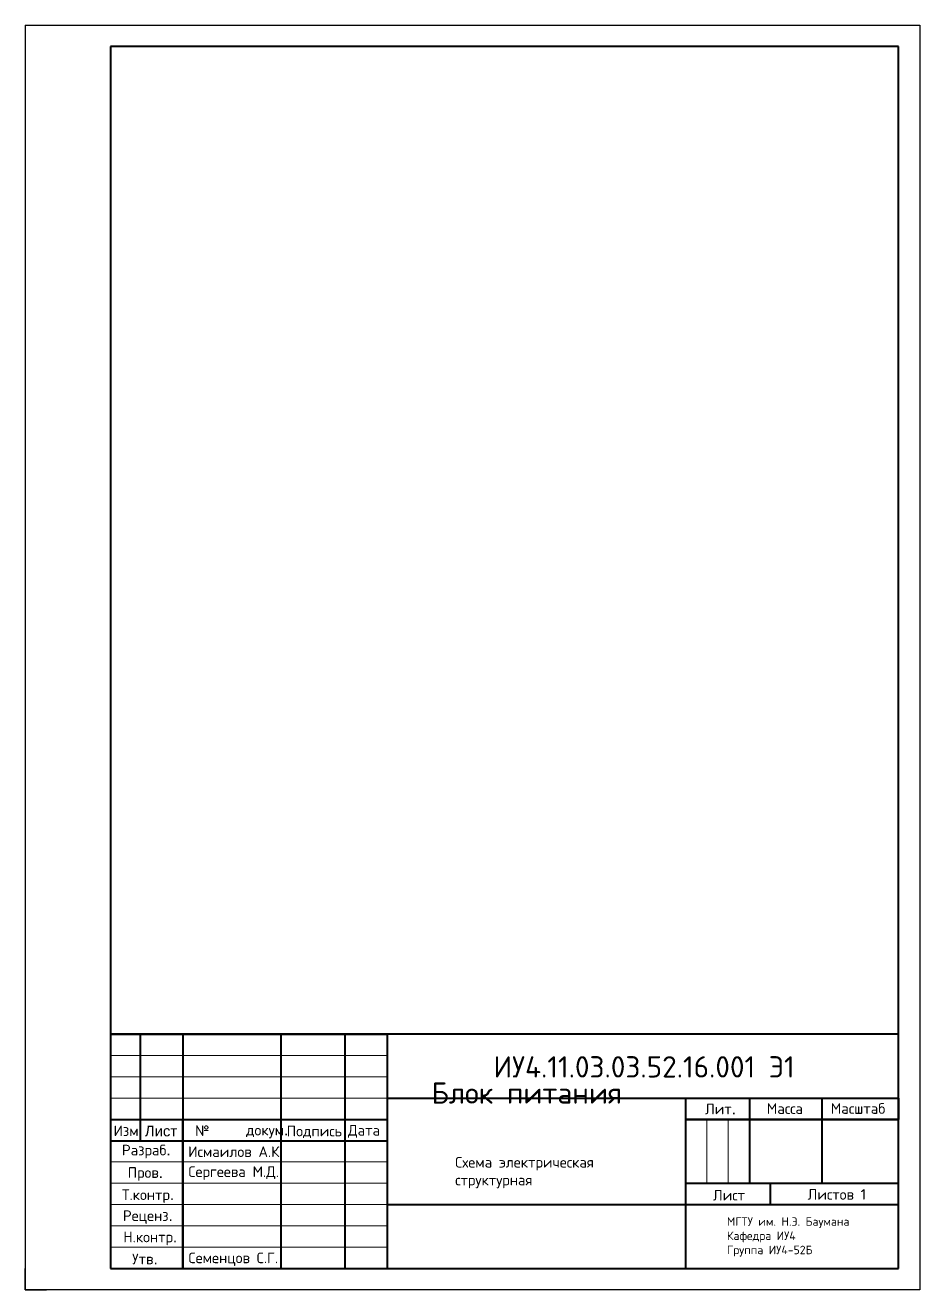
# Model space of a CAD drawing. Header units: millimetres. Extents: x 1854 to 5850, y 2155 to 2814.
# Drawn here: x 5640 to 5850, y 2250 to 2547 of the extents above; entities that cross this region are included whole.
import ezdxf

# ---------------------------------------------------------------- set-up
doc = ezdxf.new("R2010")
doc.units = ezdxf.units.MM
doc.layers.add('border', color=7, linetype='Continuous', lineweight=20)
doc.styles.get("Standard").update_dxf_attribs({"font": 'arial.ttf'})

msp = doc.modelspace()

# ---------------------------------------------------------------- linework, layer by layer
for p, q in [((5640, 2547), (5850, 2547)), ((5640, 2547), (5660, 2547)), ((5640, 2547), (5640, 2250)), ((5850, 2547), (5850, 2250)), ((5850, 2547), (5850, 2542)), ((5660, 2310), (5667, 2310)), ((5660, 2310), (5667, 2310)), ((5660, 2305), (5660, 2305)), ((5660, 2305), (5660, 2305)), ((5640, 2250), (5640, 2255)), ((5640, 2250), (5640, 2255)), ((5850, 2250), (5640, 2250)), ((5640, 2250), (5645, 2250)), ((5850, 2250), (5845, 2250))]:
    msp.add_line(p, q)
at = {"lineweight": 40}
msp.add_line((5660, 2255), (5845, 2255), dxfattribs=at)
at = {"layer": 'border', "lineweight": 40}
for p, q in [((5845, 2542), (5660, 2542)), ((5660, 2542), (5660, 2255)), ((5845, 2255), (5845, 2542)), ((5660, 2310), (5660, 2255)), ((5845, 2310), (5660, 2310)), ((5660, 2310), (5660, 2255)), ((5660, 2310), (5725, 2310)), ((5660, 2310), (5667, 2310)), ((5667, 2310), (5667, 2285)), ((5700, 2310), (5677, 2310)), ((5677, 2310), (5677, 2255)), ((5715, 2310), (5700, 2310)), ((5700, 2310), (5700, 2255)), ((5725, 2310), (5715, 2310)), ((5715, 2310), (5715, 2255)), ((5725, 2310), (5725, 2295)), ((5810, 2310), (5795, 2310)), ((5810, 2310), (5810, 2310)), ((5845, 2310), (5827, 2310)), ((5845, 2255), (5845, 2310)), ((5845, 2255), (5845, 2310)), ((5725, 2295), (5845, 2295)), ((5725, 2295), (5845, 2295)), ((5725, 2295), (5725, 2255)), ((5795, 2295), (5795, 2255)), ((5810, 2295), (5810, 2275)), ((5827, 2295), (5827, 2275)), ((5845, 2295), (5845, 2290)), ((5845, 2295), (5845, 2290)), ((5845, 2295), (5845, 2290)), ((5845, 2295), (5845, 2290)), ((5660, 2290), (5725, 2290)), ((5660, 2290), (5725, 2290)), ((5677, 2255), (5677, 2290)), ((5795, 2290), (5845, 2290)), ((5795, 2290), (5845, 2290)), ((5845, 2290), (5795, 2290)), ((5660, 2285), (5725, 2285)), ((5795, 2275), (5845, 2275)), ((5805, 2275), (5805, 2275)), ((5815, 2270), (5815, 2275)), ((5725, 2270), (5845, 2270)), ((5660, 2255), (5677, 2255)), ((5660, 2255), (5845, 2255)), ((5845, 2255), (5845, 2255)), ((5845, 2255), (5845, 2255))]:
    msp.add_line(p, q, dxfattribs=at)
at = {"layer": 'border', "lineweight": 18}
for p, q in [((5660, 2305), (5725, 2305)), ((5660, 2300), (5725, 2300)), ((5660, 2300), (5725, 2300)), ((5660, 2295), (5725, 2295)), ((5660, 2295), (5723.54, 2295))]:
    msp.add_line(p, q, dxfattribs=at)
at = {"layer": 'border', "lineweight": 20}
for p, q in [((5800, 2290), (5800, 2275)), ((5800, 2275), (5800, 2290)), ((5800, 2290), (5800, 2275)), ((5800, 2275), (5800, 2290)), ((5800, 2290), (5800, 2275)), ((5805, 2290), (5805, 2275)), ((5660, 2285), (5725, 2285)), ((5660, 2280), (5725, 2280)), ((5660, 2280), (5725, 2280)), ((5660, 2275), (5725, 2275)), ((5660, 2275), (5725, 2275)), ((5660, 2270), (5725, 2270)), ((5660, 2270), (5725, 2270)), ((5795, 2270), (5845, 2270)), ((5795, 2270), (5845, 2270)), ((5660, 2265), (5725, 2265)), ((5660, 2265), (5725, 2265)), ((5660, 2260), (5725, 2260)), ((5660, 2260), (5677, 2260)), ((5700, 2260), (5725, 2260))]:
    msp.add_line(p, q, dxfattribs=at)

# ---------------------------------------------------------------- texts
at = {"attachment_point": 1}
for s, width, gutter_width, heights, insert, char_height in [('\\pxt3;{\\fISOCPEUR|b0|i0|c204|p34;                              \\P                  \\H2.5x;ИУ\\fISOCPEUR|b0|i0|c0|p34;4.11.03.03.52.16.001 \\fISOCPEUR|b0|i0|c204|p34;Э\\fISOCPEUR|b0|i0|c0|p34;1}', 116.9335, 66.06, [12.03], (5727.01, 2308.18), 2), ('{\\fISOCPEUR|b0|i0|c204|p34;\\H0.37842x;Блок питания} ', 60, 66.06, [0], (5735.35, 2298.71), 13.2128), ('{\\fISOCPEUR|b0|i0|c204|p34;Изм.}', 2.5, 12.5, [0], (5660.73, 2288.58), 2.5), ('Лист', 5.1962, 12.5, [0], (5668.07, 2288.52), 2.5), ('{\\fISOCPEUR|b0|i0|c204|p34;Подпись}', 5, 12.5, [0], (5701.39, 2288.52), 2.5), ('{\\fISOCPEUR|b0|i0|c204|p34;Схема электрическая \\Pструктурная }', 52.5, 66.06, [0], (5740.94, 2281.19), 2.5), ('{\\fISOCPEUR|b0|i0|c204|p34;Пров}.', 7.5, 12.5, [0], (5664.04, 2278.77), 2.5), ('{\\fISOCPEUR|b0|i0|c204|p34;Лист}', 2.5, 12.5, [0], (5801.46, 2273.45), 2.5), ('{\\fISOCPEUR|b0|i0|c204|p34;Реценз}.', 2.5, 12.5, [0], (5662.92, 2268.64), 2.5), ('{\\fISOCPEUR|b0|i0|c204|p34;МГТУ им\\fISOCPEUR|b0|i0|c0|p34;. \\fISOCPEUR|b0|i0|c204|p34;Н\\fISOCPEUR|b0|i0|c0|p34;.\\fISOCPEUR|b0|i0|c204|p34;Э\\fISOCPEUR|b0|i0|c0|p34;. \\fISOCPEUR|b0|i0|c204|p34;Баумана\\PКафедра ИУ\\fISOCPEUR|b0|i0|c0|p34;4\\P\\fISOCPEUR|b0|i0|c204|p34;Группа ИУ\\fISOCPEUR|b0|i0|c0|p34;4-52\\fISOCPEUR|b0|i0|c204|p34;Б}', 32.5, 66.06, [0], (5804.74, 2267.01), 2)]:
    msp.add_mtext_dynamic_manual_height_columns(s, width=width, gutter_width=gutter_width, heights=heights, dxfattribs=dict(at, insert=insert, char_height=char_height))
at = {"char_height": 2.5, "attachment_point": 1}
for s, insert in [('{\\fISOCPEUR|b0|i0|c204|p34;Лит}.', (5799.6, 2293.71)), ('{\\fISOCPEUR|b0|i0|c0|p34;№}', (5679.89, 2288.6)), ('\\pxi-3,l5,t5;{\\fISOCPEUR|b0|i0|c204|p34;докум}.', (5686.83, 2288.74)), ('{\\fISOCPEUR|b0|i0|c204|p34;Дата}', (5715.77, 2288.7)), ('{\\fISOCPEUR|b0|i0|c204|p34;Разраб}.', (5662.68, 2284.05)), ('{\\fISOCPEUR|b0|i0|c204|p34;Исмаилов А\\fISOCPEUR|b0|i0|c0|p34;.\\fISOCPEUR|b0|i0|c204|p34;К.}', (5678.25, 2283.67)), ('{\\fISOCPEUR|b0|i0|c204|p34;Сергеева М\\fISOCPEUR|b0|i0|c0|p34;.\\fISOCPEUR|b0|i0|c204|p34;Д\\fISOCPEUR|b0|i0|c0|p34;.}', (5678.29, 2278.98)), ('{\\fISOCPEUR|b0|i0|c204|p34;Т\\fISOCPEUR|b0|i0|c0|p34;.\\fISOCPEUR|b0|i0|c204|p34;контр}.', (5662.7, 2273.57)), ('{\\fISOCPEUR|b0|i0|c204|p34;Листов 1 }', (5823.69, 2273.64)), ('{\\fISOCPEUR|b0|i0|c204|p34;Н.контр}.', (5663, 2263.64)), ('{\\fISOCPEUR|b0|i0|c204|p34;Утв}.', (5665.08, 2258.48)), ('{\\fISOCPEUR|b0|i0|c204|p34;Семенцов С\\fISOCPEUR|b0|i0|c0|p34;.\\fISOCPEUR|b0|i0|c204|p34;Г\\fISOCPEUR|b0|i0|c0|p34;.}', (5678.33, 2258.73))]:
    msp.add_mtext(s, dxfattribs=dict(at, insert=insert))
for s, insert, width in [('{\\fISOCPEUR|b0|i0|c204|p34;Масса}', (5814.11, 2293.79), 8.8067), ('{\\fISOCPEUR|b0|i0|c204|p34;Масштаб}', (5829.13, 2293.81), 13.1205)]:
    msp.add_mtext(s, dxfattribs=dict(at, insert=insert, width=width))

doc.saveas('drawing.dxf')
